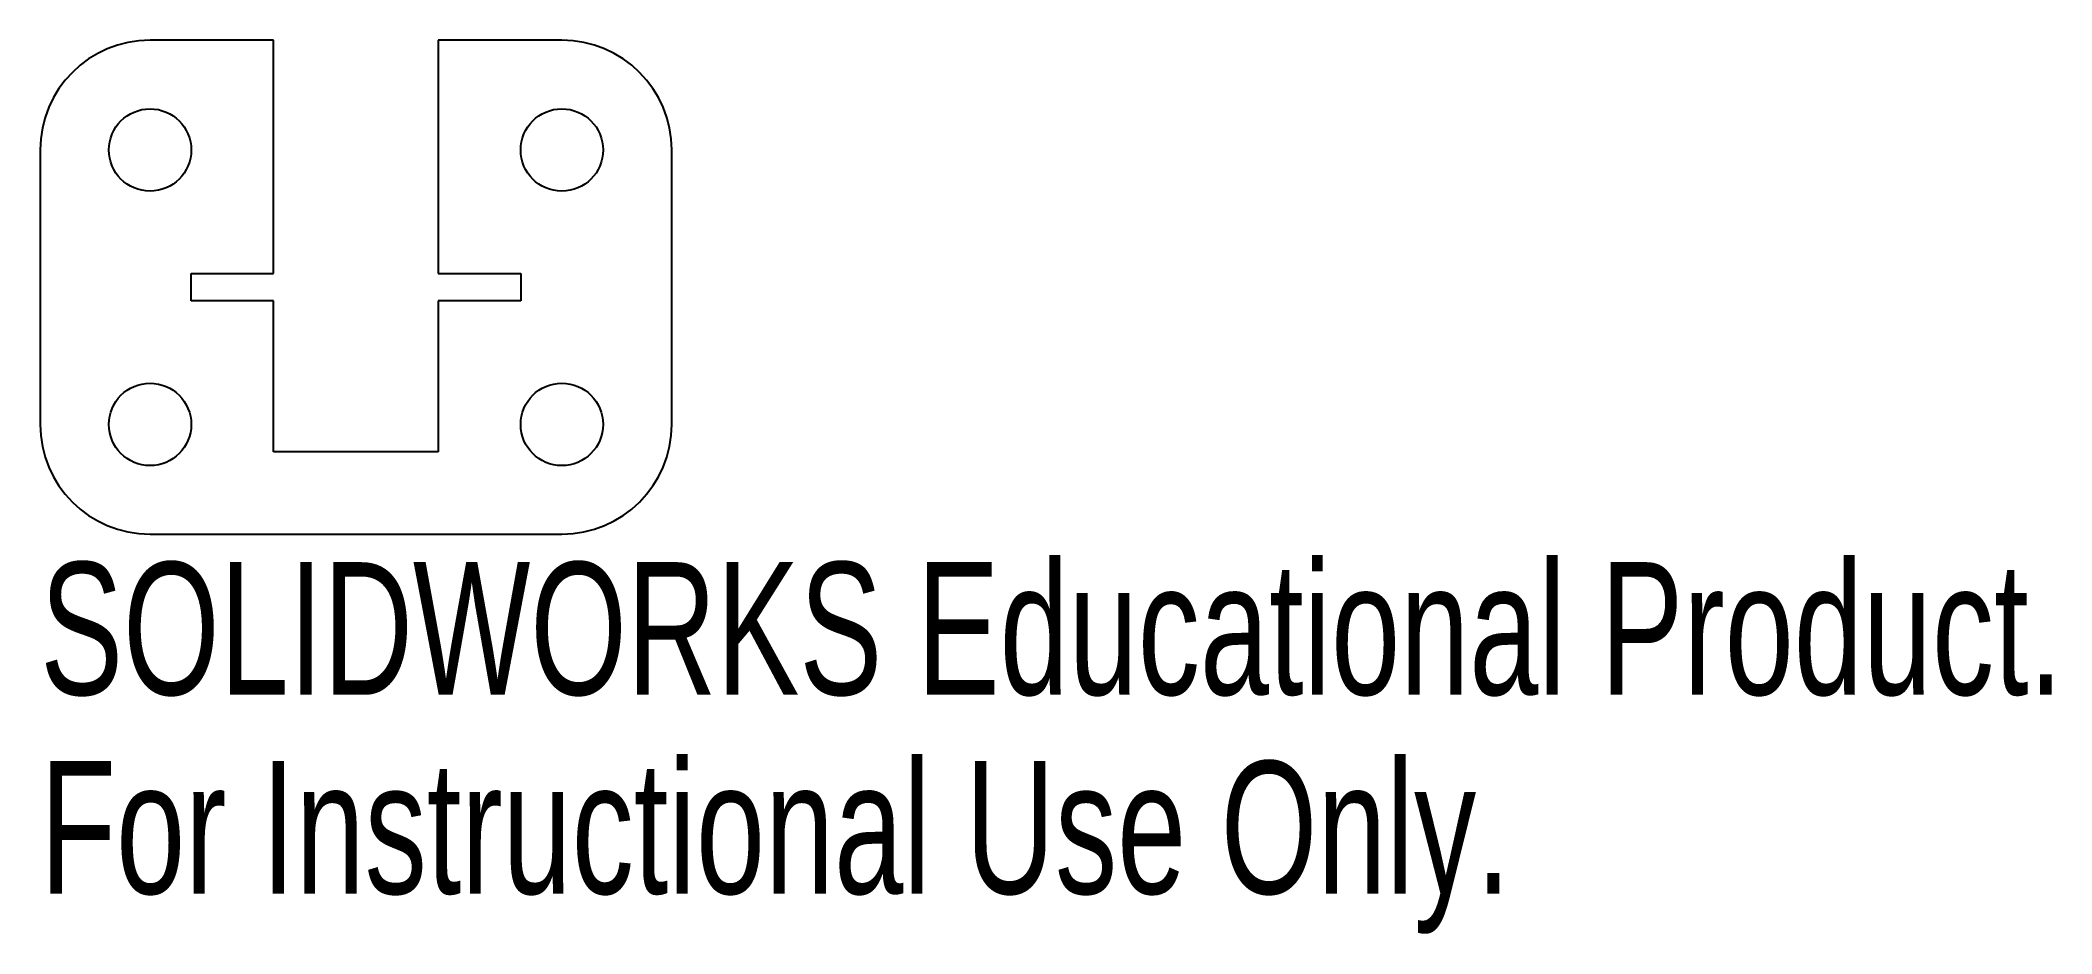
# Model space of a CAD drawing. Header units: millimetres. Extents: x -6.5 to 66.7, y -76.1 to -43.6.
import ezdxf

# ---------------------------------------------------------------- set-up
doc = ezdxf.new("R2010")
doc.units = ezdxf.units.MM
doc.styles.add('SLDTEXTSTYLE0', font='TXT', dxfattribs={"width": 0.7})

msp = doc.modelspace()

# ---------------------------------------------------------------- linework, layer by layer
at = {"color": 7, "linetype": 'Continuous', "lineweight": 25}
for p, q in [((1.951, -43.553), (-2.549, -43.553)), ((1.951, -52.053), (1.951, -43.553)), ((12.451, -43.553), (7.951, -43.553)), ((7.951, -43.553), (7.951, -52.053)), ((-6.549, -47.553), (-6.549, -57.553)), ((16.451, -57.553), (16.451, -47.553)), ((-1.049, -53.053), (-1.049, -52.053)), ((-1.049, -52.053), (1.951, -52.053)), ((7.951, -52.053), (10.951, -52.053)), ((10.951, -52.053), (10.951, -53.053)), ((1.951, -53.053), (-1.049, -53.053)), ((1.951, -58.553), (1.951, -53.053)), ((10.951, -53.053), (7.951, -53.053)), ((7.951, -53.053), (7.951, -58.553)), ((7.951, -58.553), (1.951, -58.553)), ((-2.549, -61.553), (12.451, -61.553))]:
    msp.add_line(p, q, dxfattribs=at)
for centre in [(-2.549, -47.553), (12.451, -47.553), (-2.549, -57.553), (12.451, -57.553)]:
    msp.add_circle(centre, 1.5, dxfattribs=at)
for centre, start, end in [((-2.549, -47.553), 90, 180), ((12.451, -47.553), 360, 90), ((-2.549, -57.553), 180, 270), ((12.451, -57.553), 270, 360)]:
    msp.add_arc(centre, 4, start, end, dxfattribs=at)

# ---------------------------------------------------------------- texts
at = {"color": 7, "linetype": 'Continuous', "char_height": 4.83362, "attachment_point": 1, "style": 'SLDTEXTSTYLE0'}
for s, insert in [('SOLIDWORKS Educational Product.', (-6.549, -62.572)), ('For Instructional Use Only.', (-6.549, -69.823))]:
    msp.add_mtext(s, dxfattribs=dict(at, insert=insert))

doc.saveas('drawing.dxf')
